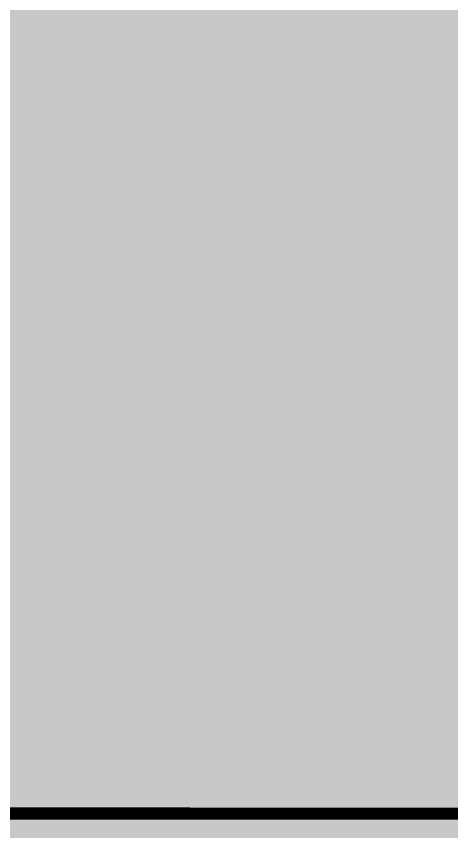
# Model space of a CAD drawing. Header units: metres. Extents: x 71066629 to 71645179, y 84793221 to 85208804.
# Drawn here: x 71310294 to 71315082, y 85024630 to 85033590 of the extents above; entities that cross this region are included whole.
import ezdxf

# ---------------------------------------------------------------- set-up
doc = ezdxf.new("R2010")
doc.units = ezdxf.units.M
doc.header["$LTSCALE"] = 1000
doc.linetypes.add('HIDDENX2', pattern=[19.049999999999997, 12.7, -6.35])
doc.layers.add('G-BSMT-OTLN', color=5, linetype='HIDDENX2')
doc.layers.add('G-PLTG', color=105, linetype='Continuous')

msp = doc.modelspace()

# ---------------------------------------------------------------- hatches: boundary and pattern name
at = {"layer": 'G-PLTG'}
h = msp.add_hatch(dxfattribs=at)
h.set_pattern_fill('CROSS', color=256, scale=500, style=0)
h.set_pattern_definition([(0, (0, 0), (793.75, 793.75), [396.875, -1190.625]), (90, (198.4375, -198.4375), (-793.75, 793.75), [396.875, -1190.625])])
h.paths.add_polyline_path([(71319266.16420974, 85061914.20373057), (71338259.79781386, 85064922.49975866), (71337581.37041855, 85069205.92175344), (71314395.56959212, 85065533.65166606), (71315881.2589365, 85056153.37831788), (71294500.83823174, 85052767.05234197), (71295617.83755454, 85045714.59619378), (71312696.30574921, 85048419.55982737), (71313572.33875631, 85042888.50511622), (71296493.87056583, 85040183.54148757), (71299649.65172836, 85020258.72341262), (71318608.1060342, 85020100.38491496), (71380689.756445, 85019539.15440606), (71377332.34291835, 85040737.02916977), (71356552.9134006, 85037445.89085911), (71358430.12698108, 85025593.63077186), (71331762.56001942, 85021369.90310389), (71328477.43625359, 85042111.35825635), (71322551.2879756, 85041172.74857809)])

# ---------------------------------------------------------------- linework, layer by layer
at = {"layer": 'G-BSMT-OTLN', "ltscale": 0.1, "const_width": 200}
msp.add_lwpolyline([(71157191.58090669, 85140759.55333252), (71157191.58090669, 85135259.55333154), (71153991.5812761, 85135259.55333154), (71153991.58127633, 85005669.52005905), (71165691.58195624, 85007522.61812352), (71165691.58119047, 85013394.9157322), (71238076.46104214, 85024859.55444618), (71460791.5816469, 85024859.55444579), (71460791.58164707, 85127259.5534181), (71457591.58201651, 85127259.5534181), (71457591.58201635, 85140759.5547513)], close=True, dxfattribs=at)

doc.saveas('drawing.dxf')
